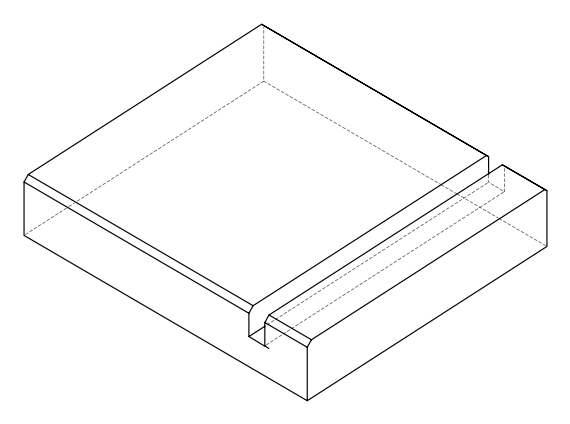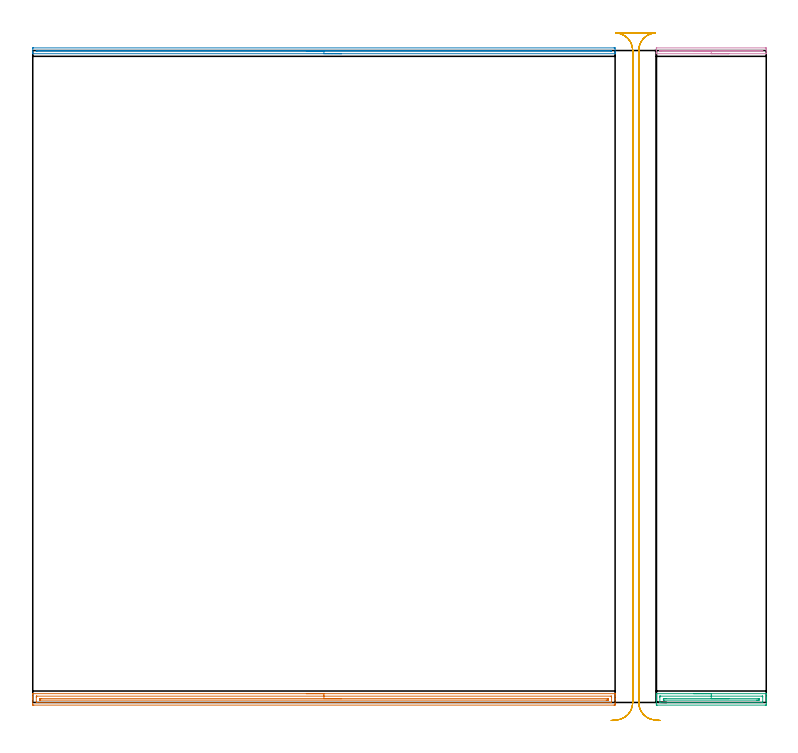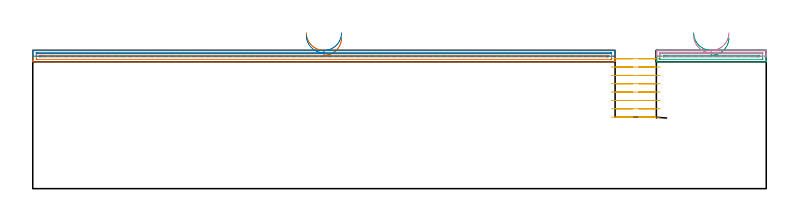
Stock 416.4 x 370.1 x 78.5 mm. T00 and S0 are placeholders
(PLAN: 5 operations, 1 tool changes, 29.7 min)
(1 AREA_MILL | FG_CHAMFER_SURFACE | UGT0205_001 | 8.1 min | 7073 mm3)
(2 AREA_MILL_1 | FG_CHAMFER_SURFACE_1 | UGT0205_001 | 5.43 min | 1814 mm3)
(3 AREA_MILL_2 | FG_CHAMFER_SURFACE_2 | UGT0205_001 | 1.67 min | 1407 mm3)
(4 AREA_MILL_3 | FG_CHAMFER_SURFACE_3 | UGT0205_001 | 1.14 min | 353 mm3)
(5 MILL_RECTANGULAR_SLOT | SLOT_RECTANGULAR | UGT0201_094 | Follow Part, ap 5, ae 75% | 13.38 min | 328026 mm3)
(TOOL UGT0205_001 | Chamfer Mill 20 x 3 x 45 deg. | D20 FL50 Z2)
(TOOL UGT0201_094 | End mill 20 mm | D20 FL38 Z4)
(OP 1 AREA_MILL)
G17 G21 G94 G90
T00 M6
G54
G17 G0 G90 X155.3 Y5. S1061 M3
G43 Z88.5 H0
G94 G1 X155.338 Z87.628 F250.
X155.452 Z86.763
X155.641 Z85.912
X155.903 Z85.08
X156.237 Z84.274
X156.64 Z83.5
X157.108 Z82.764
X157.64 Z82.072
X158.229 Z81.429
X158.872 Z80.839
X159.564 Z80.308
X160.3 Z79.84
X161.074 Z79.437
X161.88 Z79.103
X162.712 Z78.841
X163.564 Z78.652
X164.428 Z78.538
X165.3 Z78.5
X330.438
X330.536 Y4.999 Z78.493
X330.6 Y4.975 Z78.465
Y4.581 Z78.08
Y4.177 Z77.676
Y3.531 Z77.026
Y2.318 Z75.815
Y1.75 Z75.244
Y-0.638 Z72.859
X330.598 Y-0.922 Z72.575
X330.593 Y-1.491 Z72.005
X330.565 Y-1.493 Z72.004
X329.992 Y-1.5 Z72.
X0.608 Y-1.499 Z72.001
X0.035 Y-1.493 Z72.004
X0.007 Y-1.491 Z72.005
X0. Y-0.922 Z72.575
Y1.738 Z75.232
Y2.318 Z75.815
Y2.641 Z76.137
Y3.208 Z76.705
Y3.531 Z77.026
Y4.581 Z78.08
X0.008 Y4.954 Z78.446
X0.01 Y4.976 Z78.468
X0.077 Y4.995 Z78.49
X0.162 Y5. Z78.5
X165.3
Y3.586 Z77.086
X328.261 Y3.585 Z77.085
X328.371 Y3.584 Z77.084
X328.582 Y3.579 Z77.079
X328.59 Y3.531 Z77.031
X328.598 Y3.14 Z76.64
X328.599 Y0.468 Z73.968
X328.593 Y-0.031 Z73.469
X328.59 Y-0.073 Z73.427
X328.426 Y-0.082 Z73.418
X328.316 Y-0.085 Z73.415
X328.261 Y-0.086 Z73.414
X2.338
X2.229 Y-0.084 Z73.416
X2.018 Y-0.079 Z73.421
X2.01 Y-0.031 Z73.469
X2.001 Y0.36 Z73.86
Y3.032 Z76.532
X2.007 Y3.531 Z77.031
X2.01 Y3.573 Z77.073
X2.174 Y3.582 Z77.082
X2.284 Y3.585 Z77.085
X2.339 Y3.586 Z77.086
X165.3
Y2.172 Z75.672
X326.421 Y2.171 Z75.671
X326.562 Y2.17 Z75.67
X326.585 Y2.168 Z75.668
X326.59 Y2.166 Z75.666
X326.594 Y2.142 Z75.642
X326.598 Y2.047 Z75.547
X326.599 Y1.573 Z75.073
X326.593 Y1.394 Z74.894
X326.59 Y1.346 Z74.846
X326.575 Y1.335 Z74.835
X326.527 Y1.332 Z74.832
X326.421 Y1.33 Z74.83
X325.951 Y1.329 Z74.829
X325.529 Y1.328 Z74.828
X4.179 Y1.329 Z74.829
X4.038 Y1.33 Z74.83
X4.015 Y1.332 Z74.832
X4.01 Y1.334 Z74.834
X4.006 Y1.358 Z74.858
X4.002 Y1.453 Z74.953
X4.001 Y1.927 Z75.427
X4.007 Y2.106 Z75.606
X4.01 Y2.154 Z75.654
X4.025 Y2.165 Z75.665
X4.073 Y2.168 Z75.668
X4.179 Y2.17 Z75.67
X4.649 Y2.171 Z75.671
X5.071 Y2.172 Z75.672
X165.3
X166.172 Z75.71
X167.036 Z75.823
X167.888 Z76.012
X168.72 Z76.275
X169.526 Z76.608
X170.3 Z77.011
X171.036 Z77.48
X171.728 Z78.011
X172.371 Z78.6
X172.96 Z79.244
X173.492 Z79.936
X173.96 Z80.672
X174.363 Z81.445
X174.697 Z82.251
X174.959 Z83.083
X175.148 Z83.935
X175.262 Z84.8
X175.3 Z85.672
G0 Z88.5
M5
M2
(OP 2 AREA_MILL_1)
G17 G21 G94 G90
T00 M6
G54
G17 G0 G90 X175.3 Y368.3 S1061 M3
G43 Z88.5 H0
G94 G1 X175.262 Z87.628 F250.
X175.148 Z86.763
X174.959 Z85.912
X174.697 Z85.08
X174.363 Z84.274
X173.96 Z83.5
X173.491 Z82.764
X172.96 Z82.072
X172.371 Z81.429
X171.728 Z80.839
X171.036 Z80.308
X170.3 Z79.84
X169.526 Z79.437
X168.72 Z79.103
X167.888 Z78.841
X167.036 Z78.652
X166.172 Z78.538
X165.3 Z78.5
X0.162
X0.01 Y368.302 Z78.488
X0.002 Y368.422 Z78.37
X0. Y368.546 Z78.253
Y368.88 Z77.919
Y369.513 Z77.281
Y371.576 Z75.221
X0.003 Y371.592 Z75.206
X0.335 Y371.6 Z75.2
X329.992
X330.266 Y371.598 Z75.202
X330.597 Y371.592 Z75.206
X330.6 Y371.576 Z75.221
Y369.513 Z77.281
Y368.88 Z77.919
Y368.546 Z78.253
X330.598 Y368.422 Z78.37
X330.59 Y368.302 Z78.488
X330.438 Y368.3 Z78.5
X165.3
Y369.714 Z77.086
X2.393 Y369.715 Z77.085
X2.186 Y369.716 Z77.084
X2.049 Y369.719 Z77.081
X2.019 Y369.721 Z77.079
X2.01 Y369.734 Z77.066
X2.007 Y369.76 Z77.04
X2.003 Y369.895 Z76.905
X2.01 Y370.17 Z76.63
X2.29 Y370.181 Z76.619
X2.393 Y370.184 Z76.616
X2.599 Y370.185 Z76.615
X328.207 Y370.186 Z76.614
X328.414 Y370.184 Z76.616
X328.551 Y370.181 Z76.619
X328.581 Y370.179 Z76.621
X328.59 Y370.166 Z76.634
X328.593 Y370.14 Z76.66
X328.599 Y370.003 Z76.797
X328.596 Y369.758 Z77.042
X328.593 Y369.731 Z77.069
X328.589 Y369.721 Z77.079
X328.567 Y369.72 Z77.08
X328.448 Y369.717 Z77.084
X328.207 Y369.715 Z77.085
X328.001 Y369.714 Z77.086
X165.3
X164.428 Z77.124
X163.563 Z77.238
X162.712 Z77.426
X161.88 Z77.689
X161.074 Z78.023
X160.3 Z78.426
X159.564 Z78.894
X158.872 Z79.425
X158.229 Z80.015
X157.64 Z80.658
X157.108 Z81.35
X156.64 Z82.086
X156.237 Z82.86
X155.903 Z83.666
X155.641 Z84.498
X155.452 Z85.349
X155.338 Z86.214
X155.3 Z87.086
G0 Z88.5
M5
M2
(OP 3 AREA_MILL_2)
G17 G21 G94 G90
T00 M6
G54
G17 G0 G90 X375.2 Y5. S1061 M3
G43 Z88.5 H0
G94 G1 X375.238 Z87.628 F250.
X375.352 Z86.763
X375.541 Z85.912
X375.803 Z85.08
X376.137 Z84.274
X376.54 Z83.5
X377.008 Z82.764
X377.54 Z82.072
X378.129 Z81.429
X378.772 Z80.839
X379.464 Z80.308
X380.2 Z79.84
X380.974 Z79.437
X381.78 Z79.103
X382.612 Z78.841
X383.464 Z78.652
X384.328 Z78.538
X385.2 Z78.5
X416.295
X416.39 Y4.997 Z78.489
X416.393 Y4.971 Z78.463
X416.4 Y4.727 Z78.225
Y3.061 Z76.56
Y2.64 Z76.137
Y2.43 Z75.927
Y1.751 Z75.249
Y1.54 Z75.037
Y0.859 Z74.353
X416.399 Y-0.922 Z72.574
X416.397 Y-1.469 Z72.027
X416.393 Y-1.491 Z72.005
X415.851 Y-1.5 Z72.
X354.549 Y-1.499 Z72.001
X354.007 Y-1.491 Z72.005
X354.003 Y-1.469 Z72.027
X354. Y-0.922 Z72.574
Y-0.582 Z72.914
Y0.859 Z74.353
Y1.54 Z75.037
Y1.75 Z75.247
Y2.43 Z75.927
Y2.64 Z76.137
Y3.061 Z76.56
Y4.001 Z77.5
Y4.422 Z77.92
Y4.727 Z78.226
X354.007 Y4.971 Z78.463
X354.01 Y4.997 Z78.489
X354.105 Y5. Z78.5
X385.2
Y3.586 Z77.086
X414.074 Y3.585 Z77.085
X414.129 Y3.584 Z77.084
X414.237 Y3.58 Z77.08
X414.39 Y3.571 Z77.071
X414.392 Y3.531 Z77.031
X414.398 Y3.206 Z76.706
X414.4 Y0.533 Z74.033
X414.396 Y-0.031 Z73.469
X414.394 Y-0.071 Z73.429
X414.392 Y-0.076 Z73.424
X414.364 Y-0.079 Z73.421
X414.292 Y-0.083 Z73.417
X414.183 Y-0.085 Z73.415
X414.129 Y-0.086 Z73.414
X356.326 Y-0.085 Z73.415
X356.271 Y-0.084 Z73.416
X356.163 Y-0.08 Z73.42
X356.01 Y-0.071 Z73.429
X356.008 Y-0.031 Z73.469
X356.002 Y0.294 Z73.794
X356. Y2.967 Z76.467
X356.004 Y3.531 Z77.031
X356.006 Y3.571 Z77.071
X356.008 Y3.576 Z77.076
X356.036 Y3.579 Z77.079
X356.108 Y3.583 Z77.083
X356.217 Y3.585 Z77.085
X356.271 Y3.586 Z77.086
X385.2
Y2.171 Z75.671
X411.877
X412.297 Y2.17 Z75.67
X412.356 Y2.168 Z75.668
X412.385 Y2.165 Z75.665
X412.392 Y2.059 Z75.559
X412.399 Y1.853 Z75.353
X412.4 Y1.75 Z75.25
Y1.647 Z75.147
X412.397 Y1.544 Z75.044
X412.39 Y1.344 Z74.844
X412.297 Y1.335 Z74.835
X411.828 Y1.33 Z74.83
X411.409 Y1.329 Z74.829
X410.941 Y1.328 Z74.828
X358.523
X358.103 Y1.33 Z74.83
X358.044 Y1.332 Z74.832
X358.016 Y1.335 Z74.835
X358.008 Y1.441 Z74.941
X358.001 Y1.647 Z75.147
X358. Y1.75 Z75.25
Y1.853 Z75.353
X358.003 Y1.956 Z75.456
X358.01 Y2.156 Z75.656
X358.103 Y2.164 Z75.664
X358.573 Y2.17 Z75.67
X358.991 Y2.171 Z75.671
X359.459
X385.2
X386.072 Z75.71
X386.936 Z75.823
X387.788 Z76.012
X388.62 Z76.275
X389.426 Z76.608
X390.2 Z77.011
X390.936 Z77.48
X391.628 Z78.011
X392.271 Z78.6
X392.86 Z79.244
X393.392 Z79.936
X393.86 Z80.671
X394.263 Z81.445
X394.597 Z82.251
X394.859 Z83.083
X395.048 Z83.935
X395.162 Z84.8
X395.2 Z85.671
G0 Z88.5
M5
M2
(OP 4 AREA_MILL_3)
G17 G21 G94 G90
T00 M6
G54
G17 G0 G90 X395.2 Y368.3 S1061 M3
G43 Z88.5 H0
G94 G1 X395.162 Z87.628 F250.
X395.048 Z86.763
X394.859 Z85.912
X394.597 Z85.08
X394.263 Z84.274
X393.86 Z83.5
X393.392 Z82.764
X392.86 Z82.072
X392.271 Z81.429
X391.628 Z80.839
X390.936 Z80.308
X390.2 Z79.84
X389.426 Z79.437
X388.62 Z79.103
X387.788 Z78.841
X386.936 Z78.652
X386.072 Z78.538
X385.2 Z78.5
X354.105
X354.01 Y368.303 Z78.489
X354.002 Y368.379 Z78.414
X354. Y368.46 Z78.338
Y369.053 Z77.746
Y369.974 Z76.825
Y370.387 Z76.409
Y370.593 Z76.204
Y371.26 Z75.537
Y371.466 Z75.331
X354.002 Y371.591 Z75.205
X354.278 Y371.6 Z75.2
X415.851
X416.123 Y371.598 Z75.202
X416.398 Y371.591 Z75.205
X416.4 Y371.466 Z75.331
Y370.387 Z76.409
Y369.974 Z76.825
Y368.46 Z78.338
X416.398 Y368.379 Z78.414
X416.39 Y368.303 Z78.489
X416.295 Y368.3 Z78.5
X385.2
Y369.714 Z77.086
X356.806
X356.326 Y369.716 Z77.084
X356.118 Y369.718 Z77.082
X356.027 Y369.721 Z77.079
X356.01 Y369.75 Z77.05
X356.004 Y369.829 Z76.971
X356.01 Y369.982 Z76.818
X356.025 Y370.179 Z76.621
X356.09 Y370.181 Z76.619
X356.239 Y370.185 Z76.615
X356.326
X356.53 Y370.186 Z76.614
X413.87 Y370.185 Z76.615
X414.074
X414.282 Y370.182 Z76.618
X414.373 Y370.179 Z76.621
X414.39 Y370.15 Z76.65
X414.396 Y370.07 Z76.73
Y369.79 Z77.01
X414.393 Y369.737 Z77.063
X414.39 Y369.723 Z77.077
X414.372 Y369.721 Z77.079
X414.314 Y369.718 Z77.082
X414.074 Y369.715 Z77.085
X385.2 Y369.714 Z77.086
X384.328 Z77.124
X383.464 Z77.238
X382.612 Z77.427
X381.78 Z77.689
X380.974 Z78.023
X380.2 Z78.426
X379.464 Z78.894
X378.772 Z79.425
X378.129 Z80.015
X377.54 Z80.658
X377.008 Z81.35
X376.54 Z82.086
X376.137 Z82.86
X375.803 Z83.666
X375.541 Z84.498
X375.352 Z85.349
X375.238 Z86.214
X375.2 Z87.086
G0 Z88.5
M5
M2
(OP 5 MILL_RECTANGULAR_SLOT)
G17 G21 G94 G90
T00 M6
G54
G17 G0 G90 X355.399 Y-10.346 S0 M3
G43 Z88.5 H0
Z73.762
G94 G1 X352.436 Y-9.877 F250.
G2 X344. Y0. R10. F500.
G1 Y370.1
G2 X353.553 Y380.09 R10.
G1 X331.047
G2 X340.6 Y370.1 R10.
G1 Y0.
G2 X332.151 Y-9.879 R10.
G1 X329.188 Y-10.344 F250.
G0 X356.217 Y-10.202 Z69.025
G1 X353.226 Y-9.97
G2 X344. Y0. R10. F500.
G1 Y370.1
G2 X353.553 Y380.09 R10.
G1 Y380.1
X331.047
Y380.09
G2 X340.6 Y370.1 R10.
G1 Y0.
G2 X331.374 Y-9.97 R10.
G1 X328.383 Y-10.202 F250.
G0 X356.217 Z64.287
G1 X353.226 Y-9.97
G2 X344. Y0. R10. F500.
G1 Y370.1
G2 X353.553 Y380.09 R10.
G1 Y380.1
X331.047
Y380.09
G2 X340.6 Y370.1 R10.
G1 Y0.
G2 X331.374 Y-9.97 R10.
G1 X328.383 Y-10.202 F250.
G0 X356.217 Z59.55
G1 X353.226 Y-9.97
G2 X344. Y0. R10. F500.
G1 Y370.1
G2 X353.553 Y380.09 R10.
G1 Y380.1
X331.047
Y380.09
G2 X340.6 Y370.1 R10.
G1 Y0.
G2 X331.374 Y-9.97 R10.
G1 X328.383 Y-10.202 F250.
G0 X356.217 Z54.812
G1 X353.226 Y-9.97
G2 X344. Y0. R10. F500.
G1 Y370.1
G2 X353.553 Y380.09 R10.
G1 Y380.1
X331.047
Y380.09
G2 X340.6 Y370.1 R10.
G1 Y0.
G2 X331.374 Y-9.97 R10.
G1 X328.383 Y-10.202 F250.
G0 X356.217 Z50.075
G1 X353.226 Y-9.97
G2 X344. Y0. R10. F500.
G1 Y370.1
G2 X353.553 Y380.09 R10.
G1 Y380.1
X331.047
Y380.09
G2 X340.6 Y370.1 R10.
G1 Y0.
G2 X331.374 Y-9.97 R10.
G1 X328.383 Y-10.202 F250.
G0 X356.217 Z45.337
G1 X353.226 Y-9.97
G2 X344. Y0. R10. F500.
G1 Y370.1
G2 X353.553 Y380.09 R10.
G1 Y380.1
X331.047
Y380.09
G2 X340.6 Y370.1 R10.
G1 Y0.
G2 X331.374 Y-9.97 R10.
G1 X328.383 Y-10.202 F250.
G0 X356.217 Z40.6
G1 X353.226 Y-9.97
G2 X344. Y0. R10. F500.
G1 Y370.1
G2 X353.553 Y380.09 R10.
G1 Y380.1
X331.047
Y380.09
G2 X340.6 Y370.1 R10.
G1 Y0.
G2 X331.374 Y-9.97 R10.
G1 X328.383 Y-10.202 F250.
G0 Z88.5
M5
M2
